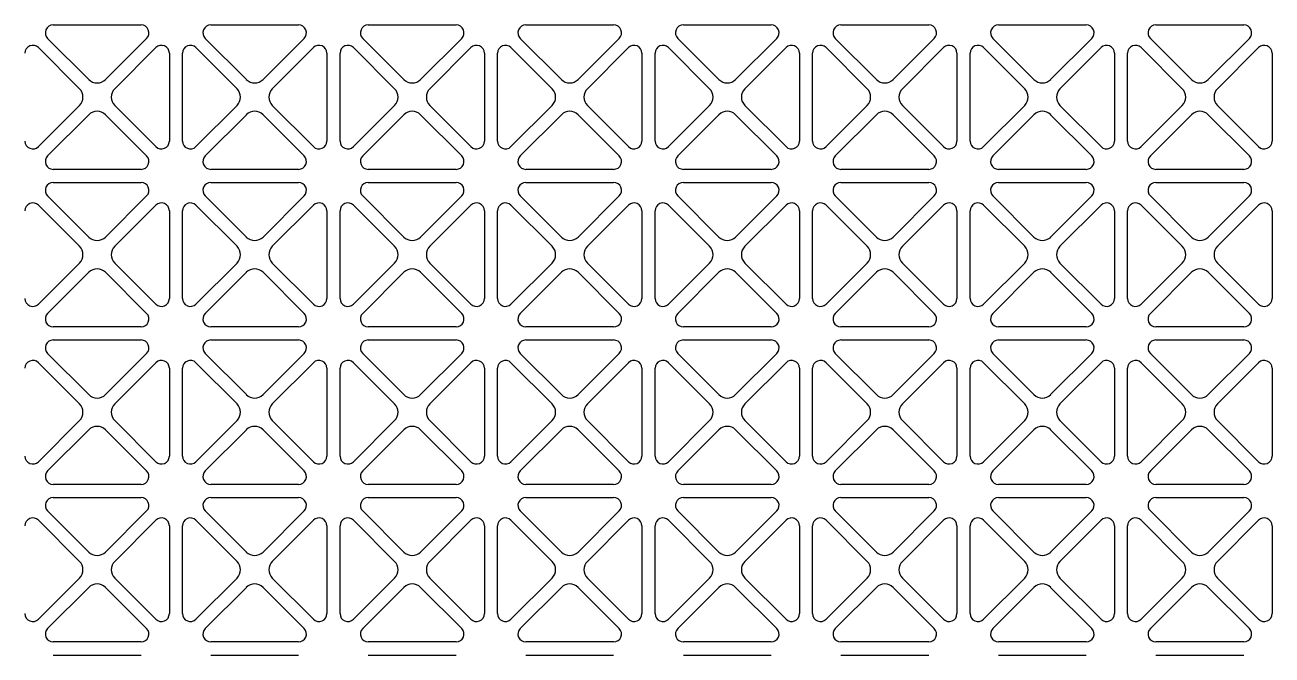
# Model space of a CAD drawing. Header units: millimetres. Extents: x 0 to 87554, y -20854 to 20404.
# Drawn here: x 15390.1 to 15580.1, y -5364.6 to -5268.6 of the extents above; entities that cross this region are included whole.
import ezdxf

# ---------------------------------------------------------------- set-up
doc = ezdxf.new("R2010")
doc.units = ezdxf.units.MM
doc.layers.get('0').update_dxf_attribs({"lineweight": 15})
doc.layers.add('WANGKONG_0', color=7, linetype='Continuous')

# ---------------------------------------------------------------- blocks, each defined once
blk = doc.blocks.new('ju77')
at = {"layer": 'WANGKONG_0', "color": 87, "linetype": 'Continuous'}
for p, q in [((-218.73, 203), (-205.35, 203)), ((-194.73, 203), (-181.35, 203)), ((-170.73, 203), (-157.35, 203)), ((-146.73, 203), (-133.35, 203)), ((-122.73, 203), (-109.35, 203)), ((-98.73, 203), (-85.35, 203)), ((-74.73, 203), (-61.35, 203)), ((-50.73, 203), (-37.35, 203)), ((-220.99, 199.54), (-214.73, 193.27)), ((-213.31, 194.69), (-219.58, 200.95)), ((-204.5, 200.95), (-210.77, 194.69)), ((-209.35, 193.27), (-203.09, 199.54)), ((-196.99, 199.54), (-190.73, 193.27)), ((-189.31, 194.69), (-195.58, 200.95)), ((-180.5, 200.95), (-186.77, 194.69)), ((-185.35, 193.27), (-179.09, 199.54)), ((-172.99, 199.54), (-166.73, 193.27)), ((-165.31, 194.69), (-171.58, 200.95)), ((-156.5, 200.95), (-162.77, 194.69)), ((-161.35, 193.27), (-155.09, 199.54)), ((-148.99, 199.54), (-142.73, 193.27)), ((-141.31, 194.69), (-147.58, 200.95)), ((-132.5, 200.95), (-138.77, 194.69)), ((-137.35, 193.27), (-131.09, 199.54)), ((-124.99, 199.54), (-118.73, 193.27)), ((-117.31, 194.69), (-123.58, 200.95)), ((-108.5, 200.95), (-114.77, 194.69)), ((-113.35, 193.27), (-107.09, 199.54)), ((-100.99, 199.54), (-94.73, 193.27)), ((-93.31, 194.69), (-99.58, 200.95)), ((-84.5, 200.95), (-90.77, 194.69)), ((-89.35, 193.27), (-83.09, 199.54)), ((-76.99, 199.54), (-70.73, 193.27)), ((-69.31, 194.69), (-75.58, 200.95)), ((-60.5, 200.95), (-66.77, 194.69)), ((-65.35, 193.27), (-59.09, 199.54)), ((-52.99, 199.54), (-46.73, 193.27)), ((-45.31, 194.69), (-51.58, 200.95)), ((-36.5, 200.95), (-42.77, 194.69)), ((-41.35, 193.27), (-35.09, 199.54)), ((-201.04, 198.69), (-201.04, 185.31)), ((-199.04, 185.31), (-199.04, 198.69)), ((-177.04, 198.69), (-177.04, 185.31)), ((-175.04, 185.31), (-175.04, 198.69)), ((-153.04, 198.69), (-153.04, 185.31)), ((-151.04, 185.31), (-151.04, 198.69)), ((-129.04, 198.69), (-129.04, 185.31)), ((-127.04, 185.31), (-127.04, 198.69)), ((-105.04, 198.69), (-105.04, 185.31)), ((-103.04, 185.31), (-103.04, 198.69)), ((-81.04, 198.69), (-81.04, 185.31)), ((-79.04, 185.31), (-79.04, 198.69)), ((-57.04, 198.69), (-57.04, 185.31)), ((-55.04, 185.31), (-55.04, 198.69)), ((-33.04, 198.69), (-33.04, 185.31)), ((-214.73, 190.73), (-220.99, 184.46)), ((-203.09, 184.46), (-209.35, 190.73)), ((-190.73, 190.73), (-196.99, 184.46)), ((-179.09, 184.46), (-185.35, 190.73)), ((-166.73, 190.73), (-172.99, 184.46)), ((-155.09, 184.46), (-161.35, 190.73)), ((-142.73, 190.73), (-148.99, 184.46)), ((-131.09, 184.46), (-137.35, 190.73)), ((-118.73, 190.73), (-124.99, 184.46)), ((-107.09, 184.46), (-113.35, 190.73)), ((-94.73, 190.73), (-100.99, 184.46)), ((-83.09, 184.46), (-89.35, 190.73)), ((-70.73, 190.73), (-76.99, 184.46)), ((-59.09, 184.46), (-65.35, 190.73)), ((-46.73, 190.73), (-52.99, 184.46)), ((-35.09, 184.46), (-41.35, 190.73)), ((-219.58, 183.05), (-213.31, 189.31)), ((-210.77, 189.31), (-204.5, 183.05)), ((-195.58, 183.05), (-189.31, 189.31)), ((-186.77, 189.31), (-180.5, 183.05)), ((-171.58, 183.05), (-165.31, 189.31)), ((-162.77, 189.31), (-156.5, 183.05)), ((-147.58, 183.05), (-141.31, 189.31)), ((-138.77, 189.31), (-132.5, 183.05)), ((-123.58, 183.05), (-117.31, 189.31)), ((-114.77, 189.31), (-108.5, 183.05)), ((-99.58, 183.05), (-93.31, 189.31)), ((-90.77, 189.31), (-84.5, 183.05)), ((-75.58, 183.05), (-69.31, 189.31)), ((-66.77, 189.31), (-60.5, 183.05)), ((-51.58, 183.05), (-45.31, 189.31)), ((-42.77, 189.31), (-36.5, 183.05)), ((-205.35, 181), (-218.73, 181)), ((-181.35, 181), (-194.73, 181)), ((-157.35, 181), (-170.73, 181)), ((-133.35, 181), (-146.73, 181)), ((-109.35, 181), (-122.73, 181)), ((-85.35, 181), (-98.73, 181)), ((-61.35, 181), (-74.73, 181)), ((-37.35, 181), (-50.73, 181)), ((-218.73, 179), (-205.35, 179)), ((-194.73, 179), (-181.35, 179)), ((-170.73, 179), (-157.35, 179)), ((-146.73, 179), (-133.35, 179)), ((-122.73, 179), (-109.35, 179)), ((-98.73, 179), (-85.35, 179)), ((-74.73, 179), (-61.35, 179)), ((-50.73, 179), (-37.35, 179)), ((-213.31, 170.69), (-219.58, 176.95)), ((-204.5, 176.95), (-210.77, 170.69)), ((-189.31, 170.69), (-195.58, 176.95)), ((-180.5, 176.95), (-186.77, 170.69)), ((-165.31, 170.69), (-171.58, 176.95)), ((-156.5, 176.95), (-162.77, 170.69)), ((-141.31, 170.69), (-147.58, 176.95)), ((-132.5, 176.95), (-138.77, 170.69)), ((-117.31, 170.69), (-123.58, 176.95)), ((-108.5, 176.95), (-114.77, 170.69)), ((-93.31, 170.69), (-99.58, 176.95)), ((-84.5, 176.95), (-90.77, 170.69)), ((-69.31, 170.69), (-75.58, 176.95)), ((-60.5, 176.95), (-66.77, 170.69)), ((-45.31, 170.69), (-51.58, 176.95)), ((-36.5, 176.95), (-42.77, 170.69)), ((-220.99, 175.54), (-214.73, 169.27)), ((-209.35, 169.27), (-203.09, 175.54)), ((-196.99, 175.54), (-190.73, 169.27)), ((-185.35, 169.27), (-179.09, 175.54)), ((-172.99, 175.54), (-166.73, 169.27)), ((-161.35, 169.27), (-155.09, 175.54)), ((-148.99, 175.54), (-142.73, 169.27)), ((-137.35, 169.27), (-131.09, 175.54)), ((-124.99, 175.54), (-118.73, 169.27)), ((-113.35, 169.27), (-107.09, 175.54)), ((-100.99, 175.54), (-94.73, 169.27)), ((-89.35, 169.27), (-83.09, 175.54)), ((-76.99, 175.54), (-70.73, 169.27)), ((-65.35, 169.27), (-59.09, 175.54)), ((-52.99, 175.54), (-46.73, 169.27)), ((-41.35, 169.27), (-35.09, 175.54)), ((-201.04, 174.69), (-201.04, 161.31)), ((-199.04, 161.31), (-199.04, 174.69)), ((-177.04, 174.69), (-177.04, 161.31)), ((-175.04, 161.31), (-175.04, 174.69)), ((-153.04, 174.69), (-153.04, 161.31)), ((-151.04, 161.31), (-151.04, 174.69)), ((-129.04, 174.69), (-129.04, 161.31)), ((-127.04, 161.31), (-127.04, 174.69)), ((-105.04, 174.69), (-105.04, 161.31)), ((-103.04, 161.31), (-103.04, 174.69)), ((-81.04, 174.69), (-81.04, 161.31)), ((-79.04, 161.31), (-79.04, 174.69)), ((-57.04, 174.69), (-57.04, 161.31)), ((-55.04, 161.31), (-55.04, 174.69)), ((-33.04, 174.69), (-33.04, 161.31)), ((-214.73, 166.73), (-220.99, 160.46)), ((-219.58, 159.05), (-213.31, 165.31)), ((-210.77, 165.31), (-204.5, 159.05)), ((-203.09, 160.46), (-209.35, 166.73)), ((-190.73, 166.73), (-196.99, 160.46)), ((-195.58, 159.05), (-189.31, 165.31)), ((-186.77, 165.31), (-180.5, 159.05)), ((-179.09, 160.46), (-185.35, 166.73)), ((-166.73, 166.73), (-172.99, 160.46)), ((-171.58, 159.05), (-165.31, 165.31)), ((-162.77, 165.31), (-156.5, 159.05)), ((-155.09, 160.46), (-161.35, 166.73)), ((-142.73, 166.73), (-148.99, 160.46)), ((-147.58, 159.05), (-141.31, 165.31)), ((-138.77, 165.31), (-132.5, 159.05)), ((-131.09, 160.46), (-137.35, 166.73)), ((-118.73, 166.73), (-124.99, 160.46)), ((-123.58, 159.05), (-117.31, 165.31)), ((-114.77, 165.31), (-108.5, 159.05)), ((-107.09, 160.46), (-113.35, 166.73)), ((-94.73, 166.73), (-100.99, 160.46)), ((-99.58, 159.05), (-93.31, 165.31)), ((-90.77, 165.31), (-84.5, 159.05)), ((-83.09, 160.46), (-89.35, 166.73)), ((-70.73, 166.73), (-76.99, 160.46)), ((-75.58, 159.05), (-69.31, 165.31)), ((-66.77, 165.31), (-60.5, 159.05)), ((-59.09, 160.46), (-65.35, 166.73)), ((-46.73, 166.73), (-52.99, 160.46)), ((-51.58, 159.05), (-45.31, 165.31)), ((-42.77, 165.31), (-36.5, 159.05)), ((-35.09, 160.46), (-41.35, 166.73)), ((-205.35, 157), (-218.73, 157)), ((-181.35, 157), (-194.73, 157)), ((-157.35, 157), (-170.73, 157)), ((-133.35, 157), (-146.73, 157)), ((-109.35, 157), (-122.73, 157)), ((-85.35, 157), (-98.73, 157)), ((-61.35, 157), (-74.73, 157)), ((-37.35, 157), (-50.73, 157)), ((-218.73, 155), (-205.35, 155)), ((-194.73, 155), (-181.35, 155)), ((-170.73, 155), (-157.35, 155)), ((-146.73, 155), (-133.35, 155)), ((-122.73, 155), (-109.35, 155)), ((-98.73, 155), (-85.35, 155)), ((-74.73, 155), (-61.35, 155)), ((-50.73, 155), (-37.35, 155)), ((-213.31, 146.69), (-219.58, 152.95)), ((-204.5, 152.95), (-210.77, 146.69)), ((-189.31, 146.69), (-195.58, 152.95)), ((-180.5, 152.95), (-186.77, 146.69)), ((-165.31, 146.69), (-171.58, 152.95)), ((-156.5, 152.95), (-162.77, 146.69)), ((-141.31, 146.69), (-147.58, 152.95)), ((-132.5, 152.95), (-138.77, 146.69)), ((-117.31, 146.69), (-123.58, 152.95)), ((-108.5, 152.95), (-114.77, 146.69)), ((-93.31, 146.69), (-99.58, 152.95)), ((-84.5, 152.95), (-90.77, 146.69)), ((-69.31, 146.69), (-75.58, 152.95)), ((-60.5, 152.95), (-66.77, 146.69)), ((-45.31, 146.69), (-51.58, 152.95)), ((-36.5, 152.95), (-42.77, 146.69)), ((-220.99, 151.54), (-214.73, 145.27)), ((-209.35, 145.27), (-203.09, 151.54)), ((-201.04, 150.69), (-201.04, 137.31)), ((-199.04, 137.31), (-199.04, 150.69)), ((-196.99, 151.54), (-190.73, 145.27)), ((-185.35, 145.27), (-179.09, 151.54)), ((-177.04, 150.69), (-177.04, 137.31)), ((-175.04, 137.31), (-175.04, 150.69)), ((-172.99, 151.54), (-166.73, 145.27)), ((-161.35, 145.27), (-155.09, 151.54)), ((-153.04, 150.69), (-153.04, 137.31)), ((-151.04, 137.31), (-151.04, 150.69)), ((-148.99, 151.54), (-142.73, 145.27)), ((-137.35, 145.27), (-131.09, 151.54)), ((-129.04, 150.69), (-129.04, 137.31)), ((-127.04, 137.31), (-127.04, 150.69)), ((-124.99, 151.54), (-118.73, 145.27)), ((-113.35, 145.27), (-107.09, 151.54)), ((-105.04, 150.69), (-105.04, 137.31)), ((-103.04, 137.31), (-103.04, 150.69)), ((-100.99, 151.54), (-94.73, 145.27)), ((-89.35, 145.27), (-83.09, 151.54)), ((-81.04, 150.69), (-81.04, 137.31)), ((-79.04, 137.31), (-79.04, 150.69)), ((-76.99, 151.54), (-70.73, 145.27)), ((-65.35, 145.27), (-59.09, 151.54)), ((-57.04, 150.69), (-57.04, 137.31)), ((-55.04, 137.31), (-55.04, 150.69)), ((-52.99, 151.54), (-46.73, 145.27)), ((-41.35, 145.27), (-35.09, 151.54)), ((-33.04, 150.69), (-33.04, 137.31)), ((-214.73, 142.73), (-220.99, 136.46)), ((-203.09, 136.46), (-209.35, 142.73)), ((-190.73, 142.73), (-196.99, 136.46)), ((-179.09, 136.46), (-185.35, 142.73)), ((-166.73, 142.73), (-172.99, 136.46)), ((-155.09, 136.46), (-161.35, 142.73)), ((-142.73, 142.73), (-148.99, 136.46)), ((-131.09, 136.46), (-137.35, 142.73)), ((-118.73, 142.73), (-124.99, 136.46)), ((-107.09, 136.46), (-113.35, 142.73)), ((-94.73, 142.73), (-100.99, 136.46)), ((-83.09, 136.46), (-89.35, 142.73)), ((-70.73, 142.73), (-76.99, 136.46)), ((-59.09, 136.46), (-65.35, 142.73)), ((-46.73, 142.73), (-52.99, 136.46)), ((-35.09, 136.46), (-41.35, 142.73)), ((-219.58, 135.05), (-213.31, 141.31)), ((-210.77, 141.31), (-204.5, 135.05)), ((-195.58, 135.05), (-189.31, 141.31)), ((-186.77, 141.31), (-180.5, 135.05)), ((-171.58, 135.05), (-165.31, 141.31)), ((-162.77, 141.31), (-156.5, 135.05)), ((-147.58, 135.05), (-141.31, 141.31)), ((-138.77, 141.31), (-132.5, 135.05)), ((-123.58, 135.05), (-117.31, 141.31)), ((-114.77, 141.31), (-108.5, 135.05)), ((-99.58, 135.05), (-93.31, 141.31)), ((-90.77, 141.31), (-84.5, 135.05)), ((-75.58, 135.05), (-69.31, 141.31)), ((-66.77, 141.31), (-60.5, 135.05)), ((-51.58, 135.05), (-45.31, 141.31)), ((-42.77, 141.31), (-36.5, 135.05)), ((-205.35, 133), (-218.73, 133)), ((-181.35, 133), (-194.73, 133)), ((-157.35, 133), (-170.73, 133)), ((-133.35, 133), (-146.73, 133)), ((-109.35, 133), (-122.73, 133)), ((-85.35, 133), (-98.73, 133)), ((-61.35, 133), (-74.73, 133)), ((-37.35, 133), (-50.73, 133)), ((-218.73, 131), (-205.35, 131)), ((-194.73, 131), (-181.35, 131)), ((-170.73, 131), (-157.35, 131)), ((-146.73, 131), (-133.35, 131)), ((-122.73, 131), (-109.35, 131)), ((-98.73, 131), (-85.35, 131)), ((-74.73, 131), (-61.35, 131)), ((-50.73, 131), (-37.35, 131)), ((-220.99, 127.54), (-214.73, 121.27)), ((-213.31, 122.69), (-219.58, 128.95)), ((-204.5, 128.95), (-210.77, 122.69)), ((-209.35, 121.27), (-203.09, 127.54)), ((-196.99, 127.54), (-190.73, 121.27)), ((-189.31, 122.69), (-195.58, 128.95)), ((-180.5, 128.95), (-186.77, 122.69)), ((-185.35, 121.27), (-179.09, 127.54)), ((-172.99, 127.54), (-166.73, 121.27)), ((-165.31, 122.69), (-171.58, 128.95)), ((-156.5, 128.95), (-162.77, 122.69)), ((-161.35, 121.27), (-155.09, 127.54)), ((-148.99, 127.54), (-142.73, 121.27)), ((-141.31, 122.69), (-147.58, 128.95)), ((-132.5, 128.95), (-138.77, 122.69)), ((-137.35, 121.27), (-131.09, 127.54)), ((-124.99, 127.54), (-118.73, 121.27)), ((-117.31, 122.69), (-123.58, 128.95)), ((-108.5, 128.95), (-114.77, 122.69)), ((-113.35, 121.27), (-107.09, 127.54)), ((-100.99, 127.54), (-94.73, 121.27)), ((-93.31, 122.69), (-99.58, 128.95)), ((-84.5, 128.95), (-90.77, 122.69)), ((-89.35, 121.27), (-83.09, 127.54)), ((-76.99, 127.54), (-70.73, 121.27)), ((-69.31, 122.69), (-75.58, 128.95)), ((-60.5, 128.95), (-66.77, 122.69)), ((-65.35, 121.27), (-59.09, 127.54)), ((-52.99, 127.54), (-46.73, 121.27)), ((-45.31, 122.69), (-51.58, 128.95)), ((-36.5, 128.95), (-42.77, 122.69)), ((-41.35, 121.27), (-35.09, 127.54)), ((-201.04, 126.69), (-201.04, 113.31)), ((-199.04, 113.31), (-199.04, 126.69)), ((-177.04, 126.69), (-177.04, 113.31)), ((-175.04, 113.31), (-175.04, 126.69)), ((-153.04, 126.69), (-153.04, 113.31)), ((-151.04, 113.31), (-151.04, 126.69)), ((-129.04, 126.69), (-129.04, 113.31)), ((-127.04, 113.31), (-127.04, 126.69)), ((-105.04, 126.69), (-105.04, 113.31)), ((-103.04, 113.31), (-103.04, 126.69)), ((-81.04, 126.69), (-81.04, 113.31)), ((-79.04, 113.31), (-79.04, 126.69)), ((-57.04, 126.69), (-57.04, 113.31)), ((-55.04, 113.31), (-55.04, 126.69)), ((-33.04, 126.69), (-33.04, 113.31)), ((-214.73, 118.73), (-220.99, 112.46)), ((-203.09, 112.46), (-209.35, 118.73)), ((-190.73, 118.73), (-196.99, 112.46)), ((-179.09, 112.46), (-185.35, 118.73)), ((-166.73, 118.73), (-172.99, 112.46)), ((-155.09, 112.46), (-161.35, 118.73)), ((-142.73, 118.73), (-148.99, 112.46)), ((-131.09, 112.46), (-137.35, 118.73)), ((-118.73, 118.73), (-124.99, 112.46)), ((-107.09, 112.46), (-113.35, 118.73)), ((-94.73, 118.73), (-100.99, 112.46)), ((-83.09, 112.46), (-89.35, 118.73)), ((-70.73, 118.73), (-76.99, 112.46)), ((-59.09, 112.46), (-65.35, 118.73)), ((-46.73, 118.73), (-52.99, 112.46)), ((-35.09, 112.46), (-41.35, 118.73)), ((-219.58, 111.05), (-213.31, 117.31)), ((-210.77, 117.31), (-204.5, 111.05)), ((-195.58, 111.05), (-189.31, 117.31)), ((-186.77, 117.31), (-180.5, 111.05)), ((-171.58, 111.05), (-165.31, 117.31)), ((-162.77, 117.31), (-156.5, 111.05)), ((-147.58, 111.05), (-141.31, 117.31)), ((-138.77, 117.31), (-132.5, 111.05)), ((-123.58, 111.05), (-117.31, 117.31)), ((-114.77, 117.31), (-108.5, 111.05)), ((-99.58, 111.05), (-93.31, 117.31)), ((-90.77, 117.31), (-84.5, 111.05)), ((-75.58, 111.05), (-69.31, 117.31)), ((-66.77, 117.31), (-60.5, 111.05)), ((-51.58, 111.05), (-45.31, 117.31)), ((-42.77, 117.31), (-36.5, 111.05)), ((-205.35, 109), (-218.73, 109)), ((-181.35, 109), (-194.73, 109)), ((-157.35, 109), (-170.73, 109)), ((-133.35, 109), (-146.73, 109)), ((-109.35, 109), (-122.73, 109)), ((-85.35, 109), (-98.73, 109)), ((-61.35, 109), (-74.73, 109)), ((-37.35, 109), (-50.73, 109)), ((-218.73, 107), (-205.35, 107)), ((-194.73, 107), (-181.35, 107)), ((-170.73, 107), (-157.35, 107)), ((-146.73, 107), (-133.35, 107)), ((-122.73, 107), (-109.35, 107)), ((-98.73, 107), (-85.35, 107)), ((-74.73, 107), (-61.35, 107)), ((-50.73, 107), (-37.35, 107))]:
    blk.add_line(p, q, dxfattribs=at)
for centre, radius, start, end in [((-218.73, 201.8), 1.2, 90, 225), ((-205.35, 201.8), 1.2, 315, 90), ((-194.73, 201.8), 1.2, 90, 225), ((-181.35, 201.8), 1.2, 315, 90), ((-170.73, 201.8), 1.2, 90, 225), ((-157.35, 201.8), 1.2, 315, 90), ((-146.73, 201.8), 1.2, 90, 225), ((-133.35, 201.8), 1.2, 315, 90), ((-122.73, 201.8), 1.2, 90, 225), ((-109.35, 201.8), 1.2, 315, 90), ((-98.73, 201.8), 1.2, 90, 225), ((-85.35, 201.8), 1.2, 315, 90), ((-74.73, 201.8), 1.2, 90, 225), ((-61.35, 201.8), 1.2, 315, 90), ((-50.73, 201.8), 1.2, 90, 225), ((-37.35, 201.8), 1.2, 315, 90), ((-221.84, 198.69), 1.2, 45, 180), ((-202.24, 198.69), 1.2, 0, 135), ((-197.84, 198.69), 1.2, 45, 180), ((-178.24, 198.69), 1.2, 0, 135), ((-173.84, 198.69), 1.2, 45, 180), ((-154.24, 198.69), 1.2, 0, 135), ((-149.84, 198.69), 1.2, 45, 180), ((-130.24, 198.69), 1.2, 0, 135), ((-125.84, 198.69), 1.2, 45, 180), ((-106.24, 198.69), 1.2, 0, 135), ((-101.84, 198.69), 1.2, 45, 180), ((-82.24, 198.69), 1.2, 0, 135), ((-77.84, 198.69), 1.2, 45, 180), ((-58.24, 198.69), 1.2, 0, 135), ((-53.84, 198.69), 1.2, 45, 180), ((-34.24, 198.69), 1.2, 0, 135), ((-212.04, 195.96), 1.8, 225, 315), ((-188.04, 195.96), 1.8, 225, 315), ((-164.04, 195.96), 1.8, 225, 315), ((-140.04, 195.96), 1.8, 225, 315), ((-116.04, 195.96), 1.8, 225, 315), ((-92.04, 195.96), 1.8, 225, 315), ((-68.04, 195.96), 1.8, 225, 315), ((-44.04, 195.96), 1.8, 225, 315), ((-216, 192), 1.8, 315, 45), ((-208.08, 192), 1.8, 135, 225), ((-192, 192), 1.8, 315, 45), ((-184.08, 192), 1.8, 135, 225), ((-168, 192), 1.8, 315, 45), ((-160.08, 192), 1.8, 135, 225), ((-144, 192), 1.8, 315, 45), ((-136.08, 192), 1.8, 135, 225), ((-120, 192), 1.8, 315, 45), ((-112.08, 192), 1.8, 135, 225), ((-96, 192), 1.8, 315, 45), ((-88.08, 192), 1.8, 135, 225), ((-72, 192), 1.8, 315, 45), ((-64.08, 192), 1.8, 135, 225), ((-48, 192), 1.8, 315, 45), ((-40.08, 192), 1.8, 135, 225), ((-212.04, 188.04), 1.8, 45, 135), ((-188.04, 188.04), 1.8, 45, 135), ((-164.04, 188.04), 1.8, 45, 135), ((-140.04, 188.04), 1.8, 45, 135), ((-116.04, 188.04), 1.8, 45, 135), ((-92.04, 188.04), 1.8, 45, 135), ((-68.04, 188.04), 1.8, 45, 135), ((-44.04, 188.04), 1.8, 45, 135), ((-221.84, 185.31), 1.2, 180, 315), ((-202.24, 185.31), 1.2, 225, 0), ((-197.84, 185.31), 1.2, 180, 315), ((-178.24, 185.31), 1.2, 225, 0), ((-173.84, 185.31), 1.2, 180, 315), ((-154.24, 185.31), 1.2, 225, 0), ((-149.84, 185.31), 1.2, 180, 315), ((-130.24, 185.31), 1.2, 225, 0), ((-125.84, 185.31), 1.2, 180, 315), ((-106.24, 185.31), 1.2, 225, 0), ((-101.84, 185.31), 1.2, 180, 315), ((-82.24, 185.31), 1.2, 225, 0), ((-77.84, 185.31), 1.2, 180, 315), ((-58.24, 185.31), 1.2, 225, 0), ((-53.84, 185.31), 1.2, 180, 315), ((-34.24, 185.31), 1.2, 225, 0), ((-218.73, 182.2), 1.2, 135, 270), ((-205.35, 182.2), 1.2, 270, 45), ((-194.73, 182.2), 1.2, 135, 270), ((-181.35, 182.2), 1.2, 270, 45), ((-170.73, 182.2), 1.2, 135, 270), ((-157.35, 182.2), 1.2, 270, 45), ((-146.73, 182.2), 1.2, 135, 270), ((-133.35, 182.2), 1.2, 270, 45), ((-122.73, 182.2), 1.2, 135, 270), ((-109.35, 182.2), 1.2, 270, 45), ((-98.73, 182.2), 1.2, 135, 270), ((-85.35, 182.2), 1.2, 270, 45), ((-74.73, 182.2), 1.2, 135, 270), ((-61.35, 182.2), 1.2, 270, 45), ((-50.73, 182.2), 1.2, 135, 270), ((-37.35, 182.2), 1.2, 270, 45), ((-218.73, 177.8), 1.2, 90, 225), ((-205.35, 177.8), 1.2, 315, 90), ((-194.73, 177.8), 1.2, 90, 225), ((-181.35, 177.8), 1.2, 315, 90), ((-170.73, 177.8), 1.2, 90, 225), ((-157.35, 177.8), 1.2, 315, 90), ((-146.73, 177.8), 1.2, 90, 225), ((-133.35, 177.8), 1.2, 315, 90), ((-122.73, 177.8), 1.2, 90, 225), ((-109.35, 177.8), 1.2, 315, 90), ((-98.73, 177.8), 1.2, 90, 225), ((-85.35, 177.8), 1.2, 315, 90), ((-74.73, 177.8), 1.2, 90, 225), ((-61.35, 177.8), 1.2, 315, 90), ((-50.73, 177.8), 1.2, 90, 225), ((-37.35, 177.8), 1.2, 315, 90), ((-221.84, 174.69), 1.2, 45, 180), ((-202.24, 174.69), 1.2, 0, 135), ((-197.84, 174.69), 1.2, 45, 180), ((-178.24, 174.69), 1.2, 0, 135), ((-173.84, 174.69), 1.2, 45, 180), ((-154.24, 174.69), 1.2, 0, 135), ((-149.84, 174.69), 1.2, 45, 180), ((-130.24, 174.69), 1.2, 0, 135), ((-125.84, 174.69), 1.2, 45, 180), ((-106.24, 174.69), 1.2, 0, 135), ((-101.84, 174.69), 1.2, 45, 180), ((-82.24, 174.69), 1.2, 0, 135), ((-77.84, 174.69), 1.2, 45, 180), ((-58.24, 174.69), 1.2, 0, 135), ((-53.84, 174.69), 1.2, 45, 180), ((-34.24, 174.69), 1.2, 0, 135), ((-216, 168), 1.8, 315, 45), ((-212.04, 171.96), 1.8, 225, 315), ((-208.08, 168), 1.8, 135, 225), ((-192, 168), 1.8, 315, 45), ((-188.04, 171.96), 1.8, 225, 315), ((-184.08, 168), 1.8, 135, 225), ((-168, 168), 1.8, 315, 45), ((-164.04, 171.96), 1.8, 225, 315), ((-160.08, 168), 1.8, 135, 225), ((-144, 168), 1.8, 315, 45), ((-140.04, 171.96), 1.8, 225, 315), ((-136.08, 168), 1.8, 135, 225), ((-120, 168), 1.8, 315, 45), ((-116.04, 171.96), 1.8, 225, 315), ((-112.08, 168), 1.8, 135, 225), ((-96, 168), 1.8, 315, 45), ((-92.04, 171.96), 1.8, 225, 315), ((-88.08, 168), 1.8, 135, 225), ((-72, 168), 1.8, 315, 45), ((-68.04, 171.96), 1.8, 225, 315), ((-64.08, 168), 1.8, 135, 225), ((-48, 168), 1.8, 315, 45), ((-44.04, 171.96), 1.8, 225, 315), ((-40.08, 168), 1.8, 135, 225), ((-212.04, 164.04), 1.8, 45, 135), ((-188.04, 164.04), 1.8, 45, 135), ((-164.04, 164.04), 1.8, 45, 135), ((-140.04, 164.04), 1.8, 45, 135), ((-116.04, 164.04), 1.8, 45, 135), ((-92.04, 164.04), 1.8, 45, 135), ((-68.04, 164.04), 1.8, 45, 135), ((-44.04, 164.04), 1.8, 45, 135), ((-221.84, 161.31), 1.2, 180, 315), ((-202.24, 161.31), 1.2, 225, 0), ((-197.84, 161.31), 1.2, 180, 315), ((-178.24, 161.31), 1.2, 225, 0), ((-173.84, 161.31), 1.2, 180, 315), ((-154.24, 161.31), 1.2, 225, 0), ((-149.84, 161.31), 1.2, 180, 315), ((-130.24, 161.31), 1.2, 225, 0), ((-125.84, 161.31), 1.2, 180, 315), ((-106.24, 161.31), 1.2, 225, 0), ((-101.84, 161.31), 1.2, 180, 315), ((-82.24, 161.31), 1.2, 225, 0), ((-77.84, 161.31), 1.2, 180, 315), ((-58.24, 161.31), 1.2, 225, 0), ((-53.84, 161.31), 1.2, 180, 315), ((-34.24, 161.31), 1.2, 225, 0), ((-218.73, 158.2), 1.2, 135, 270), ((-205.35, 158.2), 1.2, 270, 45), ((-194.73, 158.2), 1.2, 135, 270), ((-181.35, 158.2), 1.2, 270, 45), ((-170.73, 158.2), 1.2, 135, 270), ((-157.35, 158.2), 1.2, 270, 45), ((-146.73, 158.2), 1.2, 135, 270), ((-133.35, 158.2), 1.2, 270, 45), ((-122.73, 158.2), 1.2, 135, 270), ((-109.35, 158.2), 1.2, 270, 45), ((-98.73, 158.2), 1.2, 135, 270), ((-85.35, 158.2), 1.2, 270, 45), ((-74.73, 158.2), 1.2, 135, 270), ((-61.35, 158.2), 1.2, 270, 45), ((-50.73, 158.2), 1.2, 135, 270), ((-37.35, 158.2), 1.2, 270, 45), ((-218.73, 153.8), 1.2, 90, 225), ((-205.35, 153.8), 1.2, 315, 90), ((-194.73, 153.8), 1.2, 90, 225), ((-181.35, 153.8), 1.2, 315, 90), ((-170.73, 153.8), 1.2, 90, 225), ((-157.35, 153.8), 1.2, 315, 90), ((-146.73, 153.8), 1.2, 90, 225), ((-133.35, 153.8), 1.2, 315, 90), ((-122.73, 153.8), 1.2, 90, 225), ((-109.35, 153.8), 1.2, 315, 90), ((-98.73, 153.8), 1.2, 90, 225), ((-85.35, 153.8), 1.2, 315, 90), ((-74.73, 153.8), 1.2, 90, 225), ((-61.35, 153.8), 1.2, 315, 90), ((-50.73, 153.8), 1.2, 90, 225), ((-37.35, 153.8), 1.2, 315, 90), ((-221.84, 150.69), 1.2, 45, 180), ((-202.24, 150.69), 1.2, 0, 135), ((-197.84, 150.69), 1.2, 45, 180), ((-178.24, 150.69), 1.2, 0, 135), ((-173.84, 150.69), 1.2, 45, 180), ((-154.24, 150.69), 1.2, 0, 135), ((-149.84, 150.69), 1.2, 45, 180), ((-130.24, 150.69), 1.2, 0, 135), ((-125.84, 150.69), 1.2, 45, 180), ((-106.24, 150.69), 1.2, 0, 135), ((-101.84, 150.69), 1.2, 45, 180), ((-82.24, 150.69), 1.2, 0, 135), ((-77.84, 150.69), 1.2, 45, 180), ((-58.24, 150.69), 1.2, 0, 135), ((-53.84, 150.69), 1.2, 45, 180), ((-34.24, 150.69), 1.2, 0, 135), ((-212.04, 147.96), 1.8, 225, 315), ((-188.04, 147.96), 1.8, 225, 315), ((-164.04, 147.96), 1.8, 225, 315), ((-140.04, 147.96), 1.8, 225, 315), ((-116.04, 147.96), 1.8, 225, 315), ((-92.04, 147.96), 1.8, 225, 315), ((-68.04, 147.96), 1.8, 225, 315), ((-44.04, 147.96), 1.8, 225, 315), ((-216, 144), 1.8, 315, 45), ((-208.08, 144), 1.8, 135, 225), ((-192, 144), 1.8, 315, 45), ((-184.08, 144), 1.8, 135, 225), ((-168, 144), 1.8, 315, 45), ((-160.08, 144), 1.8, 135, 225), ((-144, 144), 1.8, 315, 45), ((-136.08, 144), 1.8, 135, 225), ((-120, 144), 1.8, 315, 45), ((-112.08, 144), 1.8, 135, 225), ((-96, 144), 1.8, 315, 45), ((-88.08, 144), 1.8, 135, 225), ((-72, 144), 1.8, 315, 45), ((-64.08, 144), 1.8, 135, 225), ((-48, 144), 1.8, 315, 45), ((-40.08, 144), 1.8, 135, 225), ((-212.04, 140.04), 1.8, 45, 135), ((-188.04, 140.04), 1.8, 45, 135), ((-164.04, 140.04), 1.8, 45, 135), ((-140.04, 140.04), 1.8, 45, 135), ((-116.04, 140.04), 1.8, 45, 135), ((-92.04, 140.04), 1.8, 45, 135), ((-68.04, 140.04), 1.8, 45, 135), ((-44.04, 140.04), 1.8, 45, 135), ((-221.84, 137.31), 1.2, 180, 315), ((-202.24, 137.31), 1.2, 225, 0), ((-197.84, 137.31), 1.2, 180, 315), ((-178.24, 137.31), 1.2, 225, 0), ((-173.84, 137.31), 1.2, 180, 315), ((-154.24, 137.31), 1.2, 225, 0), ((-149.84, 137.31), 1.2, 180, 315), ((-130.24, 137.31), 1.2, 225, 0), ((-125.84, 137.31), 1.2, 180, 315), ((-106.24, 137.31), 1.2, 225, 0), ((-101.84, 137.31), 1.2, 180, 315), ((-82.24, 137.31), 1.2, 225, 0), ((-77.84, 137.31), 1.2, 180, 315), ((-58.24, 137.31), 1.2, 225, 0), ((-53.84, 137.31), 1.2, 180, 315), ((-34.24, 137.31), 1.2, 225, 0), ((-218.73, 134.2), 1.2, 135, 270), ((-205.35, 134.2), 1.2, 270, 45), ((-194.73, 134.2), 1.2, 135, 270), ((-181.35, 134.2), 1.2, 270, 45), ((-170.73, 134.2), 1.2, 135, 270), ((-157.35, 134.2), 1.2, 270, 45), ((-146.73, 134.2), 1.2, 135, 270), ((-133.35, 134.2), 1.2, 270, 45), ((-122.73, 134.2), 1.2, 135, 270), ((-109.35, 134.2), 1.2, 270, 45), ((-98.73, 134.2), 1.2, 135, 270), ((-85.35, 134.2), 1.2, 270, 45), ((-74.73, 134.2), 1.2, 135, 270), ((-61.35, 134.2), 1.2, 270, 45), ((-50.73, 134.2), 1.2, 135, 270), ((-37.35, 134.2), 1.2, 270, 45), ((-218.73, 129.8), 1.2, 90, 225), ((-205.35, 129.8), 1.2, 315, 90), ((-194.73, 129.8), 1.2, 90, 225), ((-181.35, 129.8), 1.2, 315, 90), ((-170.73, 129.8), 1.2, 90, 225), ((-157.35, 129.8), 1.2, 315, 90), ((-146.73, 129.8), 1.2, 90, 225), ((-133.35, 129.8), 1.2, 315, 90), ((-122.73, 129.8), 1.2, 90, 225), ((-109.35, 129.8), 1.2, 315, 90), ((-98.73, 129.8), 1.2, 90, 225), ((-85.35, 129.8), 1.2, 315, 90), ((-74.73, 129.8), 1.2, 90, 225), ((-61.35, 129.8), 1.2, 315, 90), ((-50.73, 129.8), 1.2, 90, 225), ((-37.35, 129.8), 1.2, 315, 90), ((-221.84, 126.69), 1.2, 45, 180), ((-202.24, 126.69), 1.2, 0, 135), ((-197.84, 126.69), 1.2, 45, 180), ((-178.24, 126.69), 1.2, 0, 135), ((-173.84, 126.69), 1.2, 45, 180), ((-154.24, 126.69), 1.2, 0, 135), ((-149.84, 126.69), 1.2, 45, 180), ((-130.24, 126.69), 1.2, 0, 135), ((-125.84, 126.69), 1.2, 45, 180), ((-106.24, 126.69), 1.2, 0, 135), ((-101.84, 126.69), 1.2, 45, 180), ((-82.24, 126.69), 1.2, 0, 135), ((-77.84, 126.69), 1.2, 45, 180), ((-58.24, 126.69), 1.2, 0, 135), ((-53.84, 126.69), 1.2, 45, 180), ((-34.24, 126.69), 1.2, 0, 135), ((-212.04, 123.96), 1.8, 225, 315), ((-188.04, 123.96), 1.8, 225, 315), ((-164.04, 123.96), 1.8, 225, 315), ((-140.04, 123.96), 1.8, 225, 315), ((-116.04, 123.96), 1.8, 225, 315), ((-92.04, 123.96), 1.8, 225, 315), ((-68.04, 123.96), 1.8, 225, 315), ((-44.04, 123.96), 1.8, 225, 315), ((-216, 120), 1.8, 315, 45), ((-208.08, 120), 1.8, 135, 225), ((-192, 120), 1.8, 315, 45), ((-184.08, 120), 1.8, 135, 225), ((-168, 120), 1.8, 315, 45), ((-160.08, 120), 1.8, 135, 225), ((-144, 120), 1.8, 315, 45), ((-136.08, 120), 1.8, 135, 225), ((-120, 120), 1.8, 315, 45), ((-112.08, 120), 1.8, 135, 225), ((-96, 120), 1.8, 315, 45), ((-88.08, 120), 1.8, 135, 225), ((-72, 120), 1.8, 315, 45), ((-64.08, 120), 1.8, 135, 225), ((-48, 120), 1.8, 315, 45), ((-40.08, 120), 1.8, 135, 225), ((-212.04, 116.04), 1.8, 45, 135), ((-188.04, 116.04), 1.8, 45, 135), ((-164.04, 116.04), 1.8, 45, 135), ((-140.04, 116.04), 1.8, 45, 135), ((-116.04, 116.04), 1.8, 45, 135), ((-92.04, 116.04), 1.8, 45, 135), ((-68.04, 116.04), 1.8, 45, 135), ((-44.04, 116.04), 1.8, 45, 135), ((-221.84, 113.31), 1.2, 180, 315), ((-202.24, 113.31), 1.2, 225, 0), ((-197.84, 113.31), 1.2, 180, 315), ((-178.24, 113.31), 1.2, 225, 0), ((-173.84, 113.31), 1.2, 180, 315), ((-154.24, 113.31), 1.2, 225, 0), ((-149.84, 113.31), 1.2, 180, 315), ((-130.24, 113.31), 1.2, 225, 0), ((-125.84, 113.31), 1.2, 180, 315), ((-106.24, 113.31), 1.2, 225, 0), ((-101.84, 113.31), 1.2, 180, 315), ((-82.24, 113.31), 1.2, 225, 0), ((-77.84, 113.31), 1.2, 180, 315), ((-58.24, 113.31), 1.2, 225, 0), ((-53.84, 113.31), 1.2, 180, 315), ((-34.24, 113.31), 1.2, 225, 0), ((-218.73, 110.2), 1.2, 135, 270), ((-205.35, 110.2), 1.2, 270, 45), ((-194.73, 110.2), 1.2, 135, 270), ((-181.35, 110.2), 1.2, 270, 45), ((-170.73, 110.2), 1.2, 135, 270), ((-157.35, 110.2), 1.2, 270, 45), ((-146.73, 110.2), 1.2, 135, 270), ((-133.35, 110.2), 1.2, 270, 45), ((-122.73, 110.2), 1.2, 135, 270), ((-109.35, 110.2), 1.2, 270, 45), ((-98.73, 110.2), 1.2, 135, 270), ((-85.35, 110.2), 1.2, 270, 45), ((-74.73, 110.2), 1.2, 135, 270), ((-61.35, 110.2), 1.2, 270, 45), ((-50.73, 110.2), 1.2, 135, 270), ((-37.35, 110.2), 1.2, 270, 45)]:
    blk.add_arc(centre, radius, start, end, dxfattribs=at)

msp = doc.modelspace()

# ---------------------------------------------------------------- block references
msp.add_blockref('ju77', (15613.142, -5471.638))

doc.saveas('drawing.dxf')
